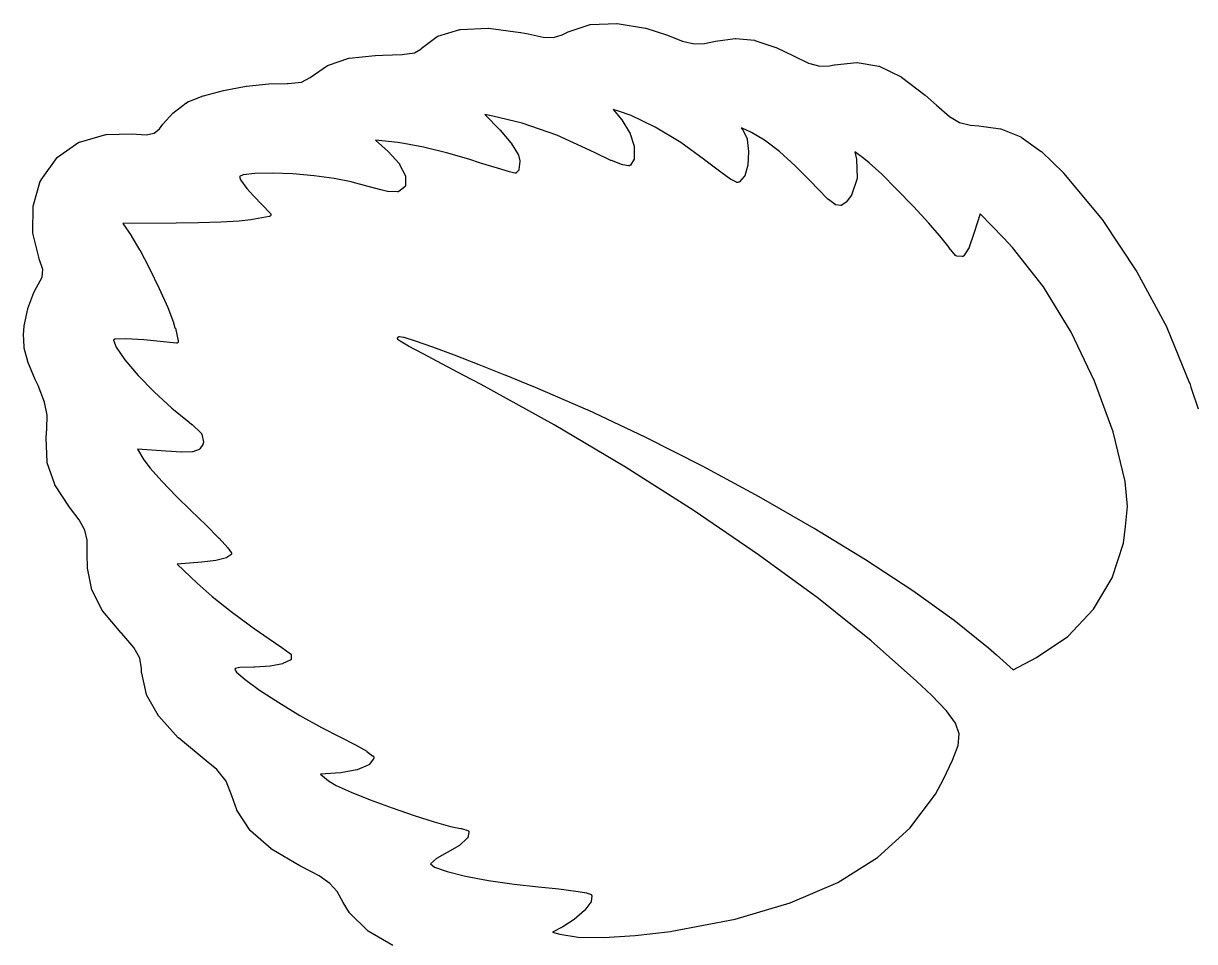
# Model space of a CAD drawing. Extents: x 125.2 to 205.2, y -134.4 to -54.5.
# Drawn here: x 164.424 to 167.677, y -72.419 to -69.871 of the extents above; entities that cross this region are included whole.
import ezdxf

# ---------------------------------------------------------------- set-up
doc = ezdxf.new("R2010")
doc.units = 0
doc.header["$MEASUREMENT"] = 0
doc.layers.add('BLACK', color=7, linetype='CONTINUOUS')

msp = doc.modelspace()

# ---------------------------------------------------------------- linework, layer by layer
at = {"layer": 'Black'}
for p, q in [((165.937, -69.8939), (165.998, -69.8744)), ((165.998, -69.8743), (165.999, -69.8742)), ((165.998, -69.8744), (165.998, -69.8743)), ((165.999, -69.8742), (166.072, -69.871)), ((166.072, -69.871), (166.072, -69.871)), ((166.072, -69.871), (166.073, -69.871)), ((166.073, -69.871), (166.152, -69.8838)), ((165.573, -69.9072), (165.574, -69.9068)), ((165.574, -69.9068), (165.575, -69.9065)), ((165.575, -69.9065), (165.636, -69.8879)), ((165.575, -69.9065), (165.575, -69.9065)), ((165.575, -69.9065), (165.575, -69.9065)), ((165.636, -69.8879), (165.637, -69.8878)), ((165.637, -69.8878), (165.638, -69.8877)), ((165.638, -69.8877), (165.715, -69.884)), ((165.715, -69.884), (165.715, -69.8841)), ((165.715, -69.8841), (165.716, -69.884)), ((165.716, -69.884), (165.805, -69.8957)), ((165.805, -69.8957), (165.805, -69.8958)), ((165.805, -69.8958), (165.806, -69.8958)), ((165.806, -69.8958), (165.826, -69.9003)), ((165.826, -69.9003), (165.868, -69.909)), ((165.896, -69.9099), (165.92, -69.9028)), ((165.92, -69.9028), (165.937, -69.8941)), ((165.937, -69.894), (165.937, -69.8939)), ((165.937, -69.8941), (165.937, -69.894)), ((166.152, -69.8838), (166.152, -69.8839)), ((166.152, -69.8839), (166.153, -69.884)), ((166.153, -69.884), (166.21, -69.9029)), ((166.21, -69.9029), (166.21, -69.9029)), ((166.21, -69.9029), (166.21, -69.9029)), ((166.21, -69.9029), (166.255, -69.9201)), ((165.529, -69.9404), (165.573, -69.9073)), ((165.573, -69.9073), (165.573, -69.9072)), ((165.573, -69.9073), (165.573, -69.9073)), ((165.868, -69.909), (165.896, -69.9099)), ((166.255, -69.9201), (166.287, -69.9275)), ((166.287, -69.9275), (166.316, -69.9268)), ((166.316, -69.9268), (166.346, -69.9206)), ((166.346, -69.9206), (166.401, -69.9126)), ((166.346, -69.9206), (166.346, -69.9206)), ((166.346, -69.9206), (166.346, -69.9206)), ((166.401, -69.9126), (166.402, -69.9126)), ((166.402, -69.9126), (166.403, -69.9126)), ((166.403, -69.9126), (166.455, -69.9176)), ((166.455, -69.9176), (166.456, -69.9178)), ((166.456, -69.9178), (166.456, -69.9179)), ((166.456, -69.9179), (166.514, -69.9374)), ((166.514, -69.9374), (166.514, -69.9376)), ((166.514, -69.9376), (166.515, -69.9377)), ((166.515, -69.9377), (166.563, -69.9608)), ((165.271, -69.9871), (165.328, -69.9674)), ((165.328, -69.9673), (165.329, -69.9672)), ((165.328, -69.9674), (165.328, -69.9673)), ((165.329, -69.9672), (165.401, -69.9596)), ((165.401, -69.9596), (165.402, -69.9596)), ((165.402, -69.9596), (165.422, -69.9593)), ((165.402, -69.9596), (165.402, -69.9596)), ((165.422, -69.9593), (165.476, -69.9576)), ((165.476, -69.9576), (165.51, -69.9522)), ((165.51, -69.9522), (165.528, -69.9425)), ((165.528, -69.9425), (165.529, -69.941)), ((165.529, -69.9408), (165.529, -69.9404)), ((165.529, -69.941), (165.529, -69.9408)), ((166.563, -69.9608), (166.563, -69.9608)), ((166.563, -69.9608), (166.605, -69.9812)), ((165.22, -70.0215), (165.269, -69.9877)), ((165.269, -69.9877), (165.27, -69.9874)), ((165.27, -69.9874), (165.271, -69.9871)), ((166.605, -69.9812), (166.636, -69.9896)), ((166.636, -69.9896), (166.663, -69.9886)), ((166.663, -69.9886), (166.676, -69.986)), ((166.676, -69.986), (166.676, -69.986)), ((166.676, -69.986), (166.677, -69.986)), ((166.677, -69.986), (166.739, -69.9791)), ((166.739, -69.9791), (166.739, -69.9791)), ((166.739, -69.9791), (166.74, -69.9791)), ((166.74, -69.9791), (166.8, -69.9895)), ((166.8, -69.9895), (166.8, -69.9898)), ((166.8, -69.9898), (166.801, -69.99)), ((166.801, -69.99), (166.862, -70.0193)), ((165.159, -70.0377), (165.196, -70.0337)), ((165.196, -70.0337), (165.22, -70.0215)), ((166.862, -70.0193), (166.862, -70.0196)), ((166.862, -70.0196), (166.863, -70.0198)), ((166.863, -70.0198), (166.929, -70.0697)), ((164.924, -70.0715), (164.98, -70.057)), ((164.98, -70.0569), (165.043, -70.0453)), ((164.98, -70.057), (164.98, -70.0569)), ((164.98, -70.057), (164.98, -70.057)), ((165.043, -70.0453), (165.044, -70.0453)), ((165.044, -70.0452), (165.106, -70.0383)), ((165.044, -70.0453), (165.044, -70.0452)), ((165.106, -70.0383), (165.157, -70.0375)), ((165.106, -70.0383), (165.106, -70.0383)), ((165.106, -70.0383), (165.106, -70.0383)), ((165.157, -70.0375), (165.157, -70.0376)), ((165.157, -70.0376), (165.157, -70.0376)), ((165.157, -70.0376), (165.159, -70.0377)), ((164.839, -70.1198), (164.875, -70.0922)), ((164.875, -70.0922), (164.876, -70.0921)), ((164.876, -70.0919), (164.882, -70.088)), ((164.876, -70.0921), (164.876, -70.0919)), ((164.882, -70.088), (164.883, -70.0879)), ((164.883, -70.0877), (164.923, -70.0717)), ((164.883, -70.0879), (164.883, -70.0877)), ((164.923, -70.0717), (164.924, -70.0715)), ((164.923, -70.0717), (164.923, -70.0717)), ((166.929, -70.0697), (166.929, -70.0699)), ((166.929, -70.0699), (166.929, -70.07)), ((166.929, -70.07), (166.96, -70.0974)), ((166.96, -70.0974), (166.996, -70.129)), ((164.812, -70.1499), (164.839, -70.1204)), ((164.839, -70.1201), (164.839, -70.1198)), ((164.839, -70.1204), (164.839, -70.1201)), ((165.728, -70.1282), (165.706, -70.1234)), ((165.706, -70.1234), (165.748, -70.1668)), ((165.809, -70.1482), (165.728, -70.1282)), ((166.077, -70.1145), (166.062, -70.1101)), ((166.062, -70.1101), (166.086, -70.1382)), ((166.112, -70.1269), (166.077, -70.1145)), ((166.179, -70.1591), (166.112, -70.1269)), ((166.996, -70.129), (167.024, -70.1459)), ((164.787, -70.1759), (164.802, -70.1637)), ((164.802, -70.1637), (164.811, -70.1504)), ((164.811, -70.1502), (164.812, -70.1499)), ((164.811, -70.1504), (164.811, -70.1502)), ((165.748, -70.1668), (165.748, -70.1669)), ((165.748, -70.1669), (165.748, -70.167)), ((165.748, -70.167), (165.778, -70.2025)), ((165.906, -70.1809), (165.809, -70.1482)), ((166.086, -70.1382), (166.086, -70.1385)), ((166.086, -70.1385), (166.086, -70.1388)), ((166.086, -70.1388), (166.107, -70.1733)), ((166.25, -70.2017), (166.179, -70.1591)), ((166.42, -70.1618), (166.418, -70.1616)), ((166.418, -70.1616), (166.419, -70.1636)), ((166.419, -70.1636), (166.422, -70.1666)), ((166.446, -70.1734), (166.42, -70.1618)), ((166.422, -70.1666), (166.422, -70.1672)), ((166.422, -70.1672), (166.423, -70.1679)), ((167.024, -70.1459), (167.055, -70.1532)), ((167.055, -70.1532), (167.078, -70.1548)), ((167.078, -70.1548), (167.078, -70.1549)), ((167.078, -70.1549), (167.078, -70.1549)), ((167.078, -70.1549), (167.138, -70.1634)), ((167.138, -70.1634), (167.139, -70.1636)), ((167.139, -70.1636), (167.139, -70.1637)), ((167.139, -70.1637), (167.194, -70.1862)), ((164.58, -70.2001), (164.653, -70.1792)), ((164.653, -70.1792), (164.654, -70.1792)), ((164.654, -70.1792), (164.655, -70.179)), ((164.655, -70.179), (164.725, -70.1778)), ((164.725, -70.1778), (164.725, -70.1778)), ((164.725, -70.1778), (164.725, -70.1778)), ((164.725, -70.1778), (164.765, -70.1799)), ((164.765, -70.1799), (164.787, -70.1759)), ((165.464, -70.2018), (165.402, -70.1953)), ((165.402, -70.1953), (165.437, -70.2265)), ((165.998, -70.2233), (165.906, -70.1809)), ((166.107, -70.1733), (166.108, -70.1739)), ((166.108, -70.1739), (166.108, -70.1744)), ((166.108, -70.1744), (166.12, -70.2116)), ((166.423, -70.1679), (166.434, -70.1911)), ((166.434, -70.1911), (166.434, -70.1919)), ((166.434, -70.1919), (166.434, -70.1927)), ((166.434, -70.1927), (166.438, -70.2265)), ((166.482, -70.195), (166.446, -70.1734)), ((166.486, -70.1975), (166.482, -70.195)), ((166.524, -70.2265), (166.486, -70.1975)), ((167.194, -70.1862), (167.195, -70.1865)), ((167.195, -70.1865), (167.195, -70.1868)), ((167.195, -70.1868), (167.251, -70.2261)), ((164.519, -70.2423), (164.578, -70.2008)), ((164.578, -70.2008), (164.579, -70.2005)), ((164.579, -70.2005), (164.58, -70.2001)), ((165.437, -70.2265), (165.437, -70.2267)), ((165.437, -70.2267), (165.437, -70.2268)), ((165.437, -70.2268), (165.469, -70.2611)), ((165.481, -70.204), (165.464, -70.2018)), ((165.535, -70.2145), (165.481, -70.204)), ((165.599, -70.2301), (165.535, -70.2145)), ((165.661, -70.2482), (165.599, -70.2301)), ((165.778, -70.2025), (165.779, -70.2029)), ((165.779, -70.2029), (165.779, -70.2032)), ((165.779, -70.2032), (165.798, -70.235)), ((166.014, -70.2313), (165.998, -70.2233)), ((166.056, -70.2511), (166.014, -70.2313)), ((166.014, -70.2313), (166.014, -70.2313)), ((166.014, -70.2313), (166.014, -70.2313)), ((166.12, -70.2116), (166.12, -70.2123)), ((166.12, -70.2123), (166.12, -70.213)), ((166.12, -70.213), (166.12, -70.2447)), ((166.316, -70.2498), (166.25, -70.2017)), ((166.438, -70.2275), (166.436, -70.2634)), ((166.438, -70.2265), (166.438, -70.227)), ((166.438, -70.227), (166.438, -70.2275)), ((166.568, -70.2661), (166.524, -70.2265)), ((166.758, -70.2455), (166.733, -70.2277)), ((166.733, -70.2277), (166.738, -70.2476)), ((167.251, -70.2261), (167.251, -70.2264)), ((167.251, -70.2264), (167.252, -70.2266)), ((167.252, -70.2266), (167.313, -70.2859)), ((164.473, -70.305), (164.518, -70.2435)), ((164.518, -70.2429), (164.519, -70.2423)), ((164.518, -70.2435), (164.518, -70.2429)), ((165.469, -70.2611), (165.469, -70.2617)), ((165.469, -70.2617), (165.469, -70.2623)), ((165.469, -70.2623), (165.485, -70.2939)), ((165.694, -70.2588), (165.661, -70.2482)), ((165.741, -70.2731), (165.694, -70.2588)), ((165.694, -70.2588), (165.694, -70.2588)), ((165.694, -70.2588), (165.694, -70.2588)), ((165.798, -70.235), (165.799, -70.2356)), ((165.799, -70.2356), (165.799, -70.2362)), ((165.799, -70.2362), (165.803, -70.2524)), ((165.803, -70.2544), (165.8, -70.2765)), ((165.803, -70.2524), (165.803, -70.2525)), ((165.803, -70.2525), (165.803, -70.2527)), ((165.803, -70.2527), (165.803, -70.2534)), ((165.803, -70.2534), (165.803, -70.2541)), ((165.803, -70.2541), (165.803, -70.2542)), ((165.803, -70.2542), (165.803, -70.2544)), ((166.056, -70.2512), (166.056, -70.2511)), ((166.057, -70.2513), (166.056, -70.2512)), ((166.088, -70.2636), (166.057, -70.2513)), ((166.089, -70.2637), (166.088, -70.2636)), ((166.089, -70.2639), (166.089, -70.2637)), ((166.105, -70.2664), (166.089, -70.2639)), ((166.11, -70.264), (166.109, -70.2643)), ((166.109, -70.2643), (166.109, -70.2646)), ((166.109, -70.2646), (166.109, -70.265)), ((166.12, -70.2473), (166.11, -70.264)), ((166.12, -70.2447), (166.12, -70.2452)), ((166.12, -70.2452), (166.12, -70.2457)), ((166.12, -70.2457), (166.12, -70.246)), ((166.12, -70.246), (166.12, -70.2464)), ((166.12, -70.2464), (166.12, -70.2468)), ((166.12, -70.2468), (166.12, -70.2473)), ((166.324, -70.2558), (166.316, -70.2498)), ((166.361, -70.2839), (166.324, -70.2558)), ((166.324, -70.2558), (166.324, -70.2558)), ((166.324, -70.2558), (166.324, -70.2558)), ((166.436, -70.2644), (166.428, -70.2939)), ((166.436, -70.2634), (166.436, -70.2639)), ((166.436, -70.2639), (166.436, -70.2644)), ((166.738, -70.2476), (166.738, -70.2481)), ((166.738, -70.2481), (166.738, -70.2486)), ((166.738, -70.2486), (166.74, -70.2994)), ((166.773, -70.2578), (166.758, -70.2455)), ((166.808, -70.2898), (166.773, -70.2578)), ((165.034, -70.2913), (165.024, -70.2956)), ((165.024, -70.2956), (165.027, -70.3051)), ((165.067, -70.2874), (165.034, -70.2913)), ((165.116, -70.2867), (165.067, -70.2874)), ((165.172, -70.2889), (165.116, -70.2867)), ((165.232, -70.2938), (165.172, -70.2889)), ((165.287, -70.3011), (165.232, -70.2938)), ((165.485, -70.2939), (165.485, -70.2942)), ((165.485, -70.2942), (165.485, -70.2945)), ((165.485, -70.2945), (165.485, -70.295)), ((165.485, -70.295), (165.485, -70.2956)), ((165.485, -70.2956), (165.485, -70.2959)), ((165.485, -70.2959), (165.485, -70.2962)), ((165.485, -70.2962), (165.485, -70.3207)), ((165.774, -70.2829), (165.741, -70.2731)), ((165.741, -70.2731), (165.741, -70.2731)), ((165.741, -70.2731), (165.741, -70.2731)), ((165.774, -70.283), (165.774, -70.2829)), ((165.789, -70.2867), (165.774, -70.283)), ((165.774, -70.283), (165.774, -70.283)), ((165.79, -70.2867), (165.789, -70.2867)), ((165.789, -70.2867), (165.789, -70.2867)), ((165.789, -70.2867), (165.789, -70.2867)), ((165.791, -70.2868), (165.79, -70.2867)), ((165.792, -70.2865), (165.791, -70.2867)), ((165.791, -70.2867), (165.791, -70.2867)), ((165.791, -70.2867), (165.791, -70.2868)), ((165.793, -70.2862), (165.792, -70.2863)), ((165.792, -70.2863), (165.792, -70.2865)), ((165.794, -70.2853), (165.793, -70.2857)), ((165.793, -70.2857), (165.793, -70.2861)), ((165.793, -70.2861), (165.793, -70.2862)), ((165.799, -70.279), (165.794, -70.285)), ((165.794, -70.285), (165.794, -70.2851)), ((165.794, -70.2851), (165.794, -70.2853)), ((165.8, -70.2781), (165.799, -70.2785)), ((165.799, -70.2785), (165.799, -70.279)), ((165.8, -70.2765), (165.8, -70.277)), ((165.8, -70.277), (165.8, -70.2775)), ((165.8, -70.2775), (165.8, -70.2778)), ((165.8, -70.2778), (165.8, -70.2781)), ((166.106, -70.2664), (166.105, -70.2664)), ((166.105, -70.2664), (166.105, -70.2664)), ((166.105, -70.2664), (166.105, -70.2664)), ((166.107, -70.2662), (166.106, -70.2664)), ((166.106, -70.2664), (166.106, -70.2664)), ((166.108, -70.2657), (166.107, -70.2659)), ((166.107, -70.2659), (166.107, -70.2662)), ((166.107, -70.2662), (166.107, -70.2662)), ((166.109, -70.2653), (166.108, -70.2655)), ((166.108, -70.2655), (166.108, -70.2657)), ((166.109, -70.265), (166.109, -70.2653)), ((166.361, -70.284), (166.361, -70.2839)), ((166.361, -70.2841), (166.361, -70.284)), ((166.389, -70.3038), (166.361, -70.2841)), ((166.426, -70.2959), (166.413, -70.3103)), ((166.427, -70.2956), (166.426, -70.2959)), ((166.428, -70.2939), (166.427, -70.2941)), ((166.427, -70.2941), (166.427, -70.2944)), ((166.427, -70.2944), (166.427, -70.2949)), ((166.427, -70.2949), (166.427, -70.2954)), ((166.427, -70.2954), (166.427, -70.2956)), ((166.61, -70.3084), (166.568, -70.2661)), ((166.85, -70.332), (166.808, -70.2898)), ((167.313, -70.2859), (167.313, -70.286)), ((167.313, -70.286), (167.313, -70.2861)), ((167.313, -70.2861), (167.313, -70.2865)), ((167.313, -70.2865), (167.313, -70.2867)), ((167.313, -70.2867), (167.313, -70.2868)), ((167.313, -70.2868), (167.42, -70.415)), ((164.451, -70.3781), (164.47, -70.3125)), ((164.47, -70.3117), (164.473, -70.3057)), ((164.47, -70.3122), (164.47, -70.3117)), ((164.47, -70.3125), (164.47, -70.3122)), ((164.473, -70.3054), (164.473, -70.305)), ((164.473, -70.3057), (164.473, -70.3054)), ((165.027, -70.3051), (165.045, -70.3296)), ((165.045, -70.3296), (165.063, -70.3494)), ((165.334, -70.3107), (165.287, -70.3011)), ((165.337, -70.3116), (165.334, -70.3107)), ((165.382, -70.3235), (165.337, -70.3116)), ((165.337, -70.3116), (165.337, -70.3116)), ((165.337, -70.3116), (165.337, -70.3116)), ((165.417, -70.3328), (165.382, -70.3235)), ((165.382, -70.3235), (165.382, -70.3235)), ((165.382, -70.3235), (165.382, -70.3235)), ((165.483, -70.3245), (165.467, -70.3376)), ((165.484, -70.3239), (165.483, -70.3242)), ((165.483, -70.3242), (165.483, -70.3245)), ((165.485, -70.322), (165.484, -70.3224)), ((165.484, -70.3224), (165.484, -70.3228)), ((165.484, -70.3228), (165.484, -70.3232)), ((165.484, -70.3232), (165.484, -70.3236)), ((165.484, -70.3236), (165.484, -70.3239)), ((165.485, -70.3207), (165.485, -70.3212)), ((165.485, -70.3212), (165.485, -70.3216)), ((165.485, -70.3216), (165.485, -70.322)), ((166.39, -70.304), (166.389, -70.3038)), ((166.39, -70.3042), (166.39, -70.304)), ((166.405, -70.3117), (166.39, -70.3042)), ((166.405, -70.3118), (166.405, -70.3117)), ((166.406, -70.3121), (166.405, -70.3118)), ((166.407, -70.3121), (166.406, -70.3122)), ((166.406, -70.3122), (166.406, -70.3121)), ((166.406, -70.3121), (166.406, -70.3121)), ((166.41, -70.3118), (166.407, -70.3122)), ((166.407, -70.3122), (166.407, -70.3121)), ((166.412, -70.3113), (166.41, -70.3118)), ((166.413, -70.3103), (166.412, -70.3113)), ((166.631, -70.3304), (166.61, -70.3084)), ((166.74, -70.3013), (166.724, -70.3475)), ((166.74, -70.2994), (166.74, -70.2995)), ((166.74, -70.2995), (166.74, -70.2996)), ((166.74, -70.2996), (166.74, -70.3004)), ((166.74, -70.3004), (166.74, -70.3011)), ((166.74, -70.3011), (166.74, -70.3012)), ((166.74, -70.3012), (166.74, -70.3013)), ((165.063, -70.3494), (165.11, -70.3983)), ((165.435, -70.3374), (165.417, -70.3328)), ((165.417, -70.3328), (165.417, -70.3328)), ((165.417, -70.3328), (165.417, -70.3328)), ((165.436, -70.3374), (165.435, -70.3374)), ((165.436, -70.3375), (165.436, -70.3374)), ((165.463, -70.3387), (165.436, -70.3375)), ((165.464, -70.3386), (165.463, -70.3387)), ((165.463, -70.3387), (165.463, -70.3387)), ((165.463, -70.3387), (165.463, -70.3387)), ((165.465, -70.3385), (165.464, -70.3386)), ((165.466, -70.3381), (165.465, -70.3385)), ((165.465, -70.3385), (165.465, -70.3385)), ((165.465, -70.3385), (165.465, -70.3385)), ((165.467, -70.3376), (165.466, -70.3377)), ((165.466, -70.3377), (165.466, -70.3377)), ((165.466, -70.3377), (165.466, -70.3381)), ((166.631, -70.3305), (166.631, -70.3304)), ((166.631, -70.3304), (166.631, -70.3304)), ((166.659, -70.3594), (166.631, -70.3305)), ((166.66, -70.3596), (166.659, -70.3594)), ((166.66, -70.3599), (166.66, -70.3596)), ((166.679, -70.3738), (166.66, -70.3599)), ((166.723, -70.349), (166.71, -70.3664)), ((166.724, -70.3483), (166.723, -70.349)), ((166.724, -70.3475), (166.724, -70.3483)), ((166.896, -70.379), (166.85, -70.332)), ((164.45, -70.4514), (164.451, -70.3794)), ((164.451, -70.3787), (164.451, -70.3781)), ((164.451, -70.3794), (164.451, -70.3787)), ((166.679, -70.374), (166.679, -70.3738)), ((166.679, -70.3742), (166.679, -70.374)), ((166.68, -70.3744), (166.679, -70.3742)), ((166.68, -70.3746), (166.68, -70.3744)), ((166.681, -70.3746), (166.68, -70.3746)), ((166.681, -70.3747), (166.681, -70.3746)), ((166.694, -70.3763), (166.681, -70.3747)), ((166.695, -70.3763), (166.694, -70.3763)), ((166.694, -70.3763), (166.694, -70.3763)), ((166.694, -70.3763), (166.694, -70.3763)), ((166.696, -70.3762), (166.695, -70.3763)), ((166.697, -70.3758), (166.696, -70.3762)), ((166.696, -70.3762), (166.696, -70.3762)), ((166.696, -70.3762), (166.696, -70.3762)), ((166.709, -70.3674), (166.697, -70.3754)), ((166.697, -70.3754), (166.697, -70.3755)), ((166.697, -70.3755), (166.697, -70.3755)), ((166.697, -70.3755), (166.697, -70.3758)), ((166.71, -70.3664), (166.709, -70.3669)), ((166.709, -70.3669), (166.709, -70.3674)), ((166.939, -70.4253), (166.896, -70.379)), ((164.848, -70.4258), (164.7, -70.4265)), ((164.7, -70.4265), (164.723, -70.46)), ((164.91, -70.4248), (164.848, -70.4258)), ((164.848, -70.4258), (164.848, -70.4258)), ((164.848, -70.4258), (164.848, -70.4258)), ((164.972, -70.4227), (164.91, -70.4248)), ((164.91, -70.4248), (164.91, -70.4248)), ((164.91, -70.4248), (164.91, -70.4248)), ((165.023, -70.4196), (164.972, -70.4227)), ((164.972, -70.4227), (164.972, -70.4226)), ((164.972, -70.4226), (164.972, -70.4227)), ((165.056, -70.4159), (165.023, -70.4195)), ((165.023, -70.4195), (165.023, -70.4195)), ((165.023, -70.4195), (165.023, -70.4196)), ((165.107, -70.4067), (165.056, -70.4158)), ((165.056, -70.4158), (165.056, -70.4158)), ((165.056, -70.4158), (165.056, -70.4159)), ((165.108, -70.4067), (165.107, -70.4067)), ((165.107, -70.4067), (165.107, -70.4067)), ((165.109, -70.4061), (165.108, -70.4064)), ((165.108, -70.4064), (165.108, -70.4067)), ((165.11, -70.4055), (165.109, -70.4059)), ((165.109, -70.4059), (165.109, -70.406)), ((165.109, -70.406), (165.109, -70.4061)), ((165.11, -70.3983), (165.11, -70.3985)), ((165.11, -70.3985), (165.11, -70.3986)), ((165.11, -70.3986), (165.111, -70.3992)), ((165.111, -70.4041), (165.11, -70.4047)), ((165.11, -70.4047), (165.11, -70.4049)), ((165.11, -70.4049), (165.11, -70.405)), ((165.11, -70.405), (165.11, -70.4055)), ((165.111, -70.3992), (165.111, -70.3998)), ((165.111, -70.3998), (165.111, -70.3999)), ((165.111, -70.3999), (165.111, -70.4001)), ((165.111, -70.4001), (165.111, -70.4008)), ((165.111, -70.4008), (165.111, -70.4015)), ((165.111, -70.4015), (165.111, -70.4016)), ((165.111, -70.4016), (165.111, -70.4018)), ((165.111, -70.4018), (165.111, -70.4025)), ((165.111, -70.4025), (165.111, -70.4032)), ((165.111, -70.4032), (165.111, -70.4033)), ((165.111, -70.4033), (165.111, -70.4035)), ((165.111, -70.4035), (165.111, -70.4041)), ((166.973, -70.4652), (166.939, -70.4253)), ((167.081, -70.3993), (167.065, -70.4509)), ((167.146, -70.4662), (167.081, -70.3993)), ((167.42, -70.415), (167.42, -70.4153)), ((167.42, -70.4153), (167.42, -70.4154)), ((167.42, -70.4154), (167.517, -70.5603)), ((164.45, -70.452), (164.45, -70.4514)), ((164.45, -70.4527), (164.45, -70.452)), ((164.467, -70.52), (164.45, -70.4527)), ((167.065, -70.4511), (167.05, -70.4948)), ((167.065, -70.4509), (167.065, -70.451)), ((167.065, -70.451), (167.065, -70.4511)), ((164.723, -70.46), (164.723, -70.4601)), ((164.723, -70.4601), (164.723, -70.4602)), ((164.723, -70.4602), (164.746, -70.4994)), ((166.995, -70.4934), (166.973, -70.4652)), ((167.171, -70.4929), (167.146, -70.4662)), ((164.467, -70.5203), (164.467, -70.52)), ((164.467, -70.5207), (164.467, -70.5203)), ((164.468, -70.5245), (164.467, -70.5207)), ((164.478, -70.5539), (164.468, -70.5245)), ((164.746, -70.4994), (164.746, -70.4995)), ((164.746, -70.4995), (164.747, -70.4996)), ((164.747, -70.4996), (164.774, -70.5508)), ((166.995, -70.4935), (166.995, -70.4934)), ((166.995, -70.4936), (166.995, -70.4935)), ((167.013, -70.5148), (166.995, -70.4936)), ((167.013, -70.5149), (167.013, -70.5148)), ((167.013, -70.5151), (167.013, -70.5149)), ((167.014, -70.5155), (167.013, -70.5151)), ((167.014, -70.5159), (167.014, -70.5155)), ((167.014, -70.516), (167.014, -70.5159)), ((167.015, -70.5161), (167.014, -70.516)), ((167.015, -70.5163), (167.015, -70.5161)), ((167.016, -70.5165), (167.015, -70.5163)), ((167.016, -70.5166), (167.016, -70.5165)), ((167.016, -70.5165), (167.016, -70.5165)), ((167.031, -70.5183), (167.016, -70.5166)), ((167.032, -70.5183), (167.031, -70.5183)), ((167.031, -70.5183), (167.031, -70.5183)), ((167.031, -70.5183), (167.031, -70.5183)), ((167.033, -70.5182), (167.032, -70.5183)), ((167.034, -70.5178), (167.033, -70.5182)), ((167.033, -70.5182), (167.033, -70.5182)), ((167.033, -70.5182), (167.033, -70.5182)), ((167.035, -70.5169), (167.034, -70.5174)), ((167.034, -70.5174), (167.034, -70.5175)), ((167.034, -70.5175), (167.034, -70.5175)), ((167.034, -70.5175), (167.034, -70.5178)), ((167.036, -70.5163), (167.035, -70.5169)), ((167.049, -70.496), (167.036, -70.5162)), ((167.036, -70.5162), (167.036, -70.5162)), ((167.036, -70.5162), (167.036, -70.5163)), ((167.05, -70.4954), (167.049, -70.496)), ((167.05, -70.4948), (167.05, -70.4954)), ((167.257, -70.6018), (167.171, -70.4929)), ((164.476, -70.5751), (164.478, -70.5539)), ((164.774, -70.5508), (164.774, -70.5509)), ((164.774, -70.5509), (164.774, -70.551)), ((164.774, -70.551), (164.801, -70.6067)), ((164.46, -70.604), (164.476, -70.5751)), ((167.517, -70.5603), (167.517, -70.5605)), ((167.517, -70.5605), (167.517, -70.5607)), ((167.517, -70.5607), (167.6, -70.7143)), ((164.436, -70.6625), (164.453, -70.618)), ((164.453, -70.6174), (164.46, -70.604)), ((164.453, -70.6177), (164.453, -70.6174)), ((164.453, -70.618), (164.453, -70.6177)), ((164.46, -70.604), (164.46, -70.604)), ((164.46, -70.604), (164.46, -70.604)), ((164.801, -70.6067), (164.801, -70.6068)), ((164.801, -70.6068), (164.801, -70.6068)), ((164.801, -70.6068), (164.825, -70.6594)), ((167.334, -70.7276), (167.257, -70.6018)), ((164.426, -70.7107), (164.436, -70.6632)), ((164.436, -70.6629), (164.436, -70.6625)), ((164.436, -70.6632), (164.436, -70.6629)), ((164.825, -70.6594), (164.825, -70.6595)), ((164.825, -70.6595), (164.825, -70.6596)), ((164.825, -70.6596), (164.841, -70.7015)), ((164.424, -70.735), (164.426, -70.7113)), ((164.426, -70.711), (164.426, -70.7107)), ((164.426, -70.7113), (164.426, -70.711)), ((164.841, -70.7015), (164.841, -70.7017)), ((164.841, -70.7017), (164.841, -70.7019)), ((164.841, -70.7019), (164.845, -70.7163)), ((164.845, -70.7163), (164.845, -70.7164)), ((164.845, -70.7164), (164.846, -70.7165)), ((164.846, -70.7165), (164.854, -70.7524)), ((167.6, -70.7143), (167.6, -70.7145)), ((167.6, -70.7145), (167.6, -70.7148)), ((167.6, -70.7148), (167.663, -70.8691)), ((164.424, -70.7353), (164.424, -70.735)), ((164.424, -70.7356), (164.424, -70.7353)), ((164.425, -70.7484), (164.424, -70.7356)), ((164.426, -70.7713), (164.425, -70.7484)), ((164.425, -70.7484), (164.425, -70.7484)), ((164.678, -70.7478), (164.674, -70.7503)), ((164.674, -70.7503), (164.682, -70.77)), ((164.708, -70.7463), (164.678, -70.7478)), ((164.758, -70.7496), (164.708, -70.7463)), ((164.849, -70.7585), (164.758, -70.7496)), ((164.854, -70.7524), (164.854, -70.7528)), ((165.463, -70.7441), (165.464, -70.7436)), ((165.463, -70.7446), (165.463, -70.7441)), ((165.463, -70.745), (165.463, -70.7446)), ((165.463, -70.7453), (165.463, -70.745)), ((165.463, -70.7458), (165.463, -70.7453)), ((165.463, -70.7464), (165.463, -70.7458)), ((165.464, -70.7467), (165.463, -70.7464)), ((165.464, -70.742), (165.465, -70.7418)), ((165.464, -70.7425), (165.464, -70.742)), ((165.464, -70.743), (165.464, -70.7425)), ((165.464, -70.7433), (165.464, -70.743)), ((165.464, -70.7436), (165.464, -70.7433)), ((165.464, -70.747), (165.464, -70.7467)), ((165.464, -70.7475), (165.464, -70.747)), ((165.464, -70.7479), (165.464, -70.7475)), ((165.464, -70.7482), (165.464, -70.7479)), ((165.465, -70.7485), (165.464, -70.7482)), ((165.465, -70.7413), (165.466, -70.7409)), ((165.465, -70.7416), (165.465, -70.7413)), ((165.465, -70.7418), (165.465, -70.7416)), ((165.465, -70.7488), (165.465, -70.7485)), ((165.465, -70.7492), (165.465, -70.7488)), ((165.47, -70.7526), (165.465, -70.7492)), ((165.466, -70.7406), (165.467, -70.7405)), ((165.466, -70.7408), (165.466, -70.7406)), ((165.466, -70.7409), (165.466, -70.7408)), ((165.467, -70.7405), (165.467, -70.7403)), ((165.467, -70.7403), (165.468, -70.7403)), ((165.468, -70.7403), (165.468, -70.7402)), ((165.468, -70.7402), (165.469, -70.7402)), ((165.469, -70.7402), (165.469, -70.7402)), ((165.469, -70.7402), (165.48, -70.7419)), ((165.47, -70.7527), (165.47, -70.7526)), ((165.47, -70.7529), (165.47, -70.7527)), ((165.48, -70.7419), (165.481, -70.742)), ((165.481, -70.742), (165.481, -70.7421)), ((165.481, -70.7421), (165.512, -70.752)), ((165.512, -70.752), (165.512, -70.752)), ((165.512, -70.752), (165.512, -70.7521)), ((165.512, -70.7521), (165.56, -70.7689)), ((167.399, -70.864), (167.334, -70.7276)), ((164.426, -70.7719), (164.426, -70.7713)), ((164.426, -70.7724), (164.426, -70.7719)), ((164.436, -70.8096), (164.426, -70.7724)), ((164.682, -70.77), (164.706, -70.8051)), ((164.85, -70.7585), (164.849, -70.7585)), ((164.849, -70.7585), (164.849, -70.7585)), ((164.851, -70.7582), (164.85, -70.7584)), ((164.85, -70.7584), (164.85, -70.7584)), ((164.85, -70.7584), (164.85, -70.7585)), ((164.852, -70.7579), (164.851, -70.7581)), ((164.851, -70.7581), (164.851, -70.7582)), ((164.853, -70.7572), (164.852, -70.7574)), ((164.852, -70.7574), (164.852, -70.7577)), ((164.852, -70.7577), (164.852, -70.7579)), ((164.854, -70.7558), (164.853, -70.7561)), ((164.853, -70.7561), (164.853, -70.7565)), ((164.853, -70.7565), (164.853, -70.7568)), ((164.853, -70.7568), (164.853, -70.7572)), ((164.854, -70.7528), (164.854, -70.7532)), ((164.854, -70.7532), (164.854, -70.7536)), ((164.854, -70.7536), (164.854, -70.7541)), ((164.854, -70.7541), (164.854, -70.7545)), ((164.854, -70.7545), (164.854, -70.7549)), ((164.854, -70.7549), (164.854, -70.7553)), ((164.854, -70.7553), (164.854, -70.7558)), ((165.494, -70.7664), (165.47, -70.7529)), ((165.494, -70.7665), (165.494, -70.7664)), ((165.494, -70.7664), (165.494, -70.7664)), ((165.534, -70.7882), (165.494, -70.7665)), ((165.56, -70.7689), (165.56, -70.7689)), ((165.56, -70.7689), (165.56, -70.7689)), ((165.56, -70.7689), (165.62, -70.7912)), ((164.436, -70.8099), (164.436, -70.8096)), ((164.436, -70.8102), (164.436, -70.8099)), ((164.457, -70.8591), (164.436, -70.8102)), ((164.706, -70.8051), (164.743, -70.848)), ((165.534, -70.7883), (165.534, -70.7882)), ((165.534, -70.7882), (165.534, -70.7882)), ((165.586, -70.8162), (165.534, -70.7883)), ((165.647, -70.8483), (165.586, -70.8162)), ((165.586, -70.8162), (165.586, -70.8162)), ((165.586, -70.8162), (165.586, -70.8162)), ((165.62, -70.7912), (165.62, -70.7913)), ((165.62, -70.7913), (165.62, -70.7913)), ((165.62, -70.7913), (165.689, -70.8178)), ((165.689, -70.8178), (165.689, -70.8178)), ((165.689, -70.8178), (165.689, -70.8178)), ((165.689, -70.8178), (165.763, -70.8473)), ((164.743, -70.848), (164.787, -70.894)), ((165.695, -70.8736), (165.647, -70.8483)), ((165.763, -70.8473), (165.763, -70.8473)), ((165.763, -70.8473), (165.764, -70.8473)), ((165.764, -70.8473), (165.838, -70.8776)), ((164.457, -70.8592), (164.457, -70.8591)), ((164.465, -70.8762), (164.457, -70.8592)), ((164.457, -70.8592), (164.457, -70.8592)), ((164.483, -70.9221), (164.465, -70.8762)), ((165.898, -70.9855), (165.695, -70.8736)), ((165.838, -70.8776), (165.839, -70.8776)), ((165.839, -70.8776), (165.839, -70.8777)), ((165.839, -70.8777), (165.991, -70.9437)), ((167.451, -71.0045), (167.399, -70.864)), ((167.663, -70.8691), (167.663, -70.8692)), ((167.663, -70.8692), (167.664, -70.8693)), ((167.664, -70.8693), (167.667, -70.8807)), ((167.667, -70.8807), (167.667, -70.8808)), ((167.667, -70.8808), (167.667, -70.8808)), ((167.667, -70.8808), (167.687, -70.9404)), ((164.787, -70.894), (164.836, -70.9388)), ((164.49, -70.9588), (164.483, -70.9221)), ((164.836, -70.9388), (164.884, -70.978)), ((165.991, -70.9437), (165.991, -70.9437)), ((165.991, -70.9437), (165.992, -70.9437)), ((165.992, -70.9437), (166.15, -71.0181)), ((164.489, -70.9967), (164.49, -70.9588)), ((164.884, -70.978), (164.892, -70.9841)), ((164.487, -71.0206), (164.489, -70.9967)), ((164.892, -70.9841), (164.893, -70.9843)), ((164.893, -70.9843), (164.893, -70.9845)), ((164.893, -70.9845), (164.918, -71.0087)), ((164.918, -71.0087), (164.919, -71.0093)), ((164.919, -71.0093), (164.919, -71.0099)), ((164.919, -71.0099), (164.919, -71.01)), ((164.919, -71.01), (164.919, -71.0101)), ((164.919, -71.0101), (164.92, -71.0108)), ((164.92, -71.0108), (164.92, -71.0115)), ((164.92, -71.0115), (164.924, -71.0335)), ((166.096, -71.1031), (165.898, -70.9855)), ((167.484, -71.1429), (167.451, -71.0045)), ((164.487, -71.021), (164.487, -71.0206)), ((164.487, -71.0213), (164.487, -71.021)), ((164.49, -71.0891), (164.487, -71.0213)), ((164.922, -71.0401), (164.914, -71.0519)), ((164.923, -71.0359), (164.922, -71.0389)), ((164.922, -71.0389), (164.922, -71.0395)), ((164.922, -71.0395), (164.922, -71.0401)), ((164.924, -71.0352), (164.923, -71.0356)), ((164.923, -71.0356), (164.923, -71.0359)), ((164.924, -71.0335), (164.924, -71.0339)), ((164.924, -71.0339), (164.924, -71.0342)), ((164.924, -71.0342), (164.924, -71.0347)), ((164.924, -71.0347), (164.924, -71.0352)), ((166.15, -71.0181), (166.15, -71.0182)), ((166.15, -71.0182), (166.15, -71.0182)), ((166.15, -71.0182), (166.309, -71.099)), ((164.82, -71.0585), (164.741, -71.0529)), ((164.741, -71.0529), (164.758, -71.0823)), ((164.863, -71.061), (164.82, -71.0585)), ((164.82, -71.0585), (164.82, -71.0585)), ((164.82, -71.0585), (164.82, -71.0585)), ((164.864, -71.0609), (164.863, -71.061)), ((164.894, -71.06), (164.864, -71.061)), ((164.864, -71.061), (164.864, -71.0609)), ((164.895, -71.0598), (164.894, -71.06)), ((164.912, -71.0538), (164.895, -71.0597)), ((164.895, -71.0597), (164.895, -71.0598)), ((164.913, -71.0531), (164.912, -71.0534)), ((164.912, -71.0534), (164.912, -71.0538)), ((164.914, -71.0519), (164.913, -71.0524)), ((164.913, -71.0524), (164.913, -71.0529)), ((164.913, -71.0529), (164.913, -71.053)), ((164.913, -71.053), (164.913, -71.0531)), ((164.49, -71.0897), (164.49, -71.0891)), ((164.49, -71.0904), (164.49, -71.0897)), ((164.511, -71.1505), (164.49, -71.0904)), ((164.758, -71.0823), (164.776, -71.1057)), ((164.776, -71.1057), (164.808, -71.1412)), ((166.287, -71.2239), (166.096, -71.1031)), ((166.309, -71.099), (166.309, -71.099)), ((166.309, -71.099), (166.309, -71.099)), ((166.309, -71.099), (166.467, -71.1842)), ((164.808, -71.1412), (164.849, -71.1838)), ((167.491, -71.212), (167.484, -71.1429)), ((164.511, -71.1511), (164.511, -71.1505)), ((164.511, -71.1517), (164.511, -71.1511)), ((164.552, -71.2134), (164.511, -71.1517)), ((164.849, -71.1838), (164.889, -71.2226)), ((166.467, -71.1842), (166.467, -71.1842)), ((166.467, -71.1842), (166.467, -71.1842)), ((166.467, -71.1842), (166.619, -71.2716)), ((164.552, -71.2135), (164.552, -71.2134)), ((164.552, -71.2136), (164.552, -71.2135)), ((164.579, -71.2493), (164.552, -71.2136)), ((164.889, -71.2226), (164.889, -71.2226)), ((164.889, -71.2226), (164.932, -71.264)), ((166.466, -71.346), (166.287, -71.2239)), ((167.485, -71.2672), (167.491, -71.212)), ((164.595, -71.2777), (164.579, -71.2493)), ((164.932, -71.264), (164.932, -71.2641)), ((164.932, -71.2641), (164.932, -71.2641)), ((164.932, -71.2641), (164.967, -71.2999)), ((166.619, -71.2716), (166.619, -71.2717)), ((166.619, -71.2717), (166.62, -71.2717)), ((166.62, -71.2717), (166.763, -71.3593)), ((167.48, -71.3134), (167.485, -71.2672)), ((164.601, -71.3056), (164.595, -71.2777)), ((164.601, -71.3435), (164.601, -71.3056)), ((164.967, -71.2999), (164.967, -71.3)), ((164.967, -71.3), (164.968, -71.3)), ((164.968, -71.3), (164.992, -71.3262)), ((164.992, -71.3262), (164.992, -71.3265)), ((164.992, -71.3265), (164.992, -71.3267)), ((164.992, -71.3267), (165.001, -71.3393)), ((167.448, -71.4098), (167.48, -71.3134)), ((164.602, -71.3824), (164.601, -71.3435)), ((164.601, -71.3435), (164.601, -71.3435)), ((164.601, -71.3435), (164.601, -71.3435)), ((164.92, -71.3663), (164.851, -71.3718)), ((164.958, -71.3617), (164.92, -71.3663)), ((164.92, -71.3663), (164.92, -71.3663)), ((164.92, -71.3663), (164.92, -71.3663)), ((164.988, -71.3546), (164.958, -71.3616)), ((164.958, -71.3616), (164.958, -71.3616)), ((164.958, -71.3616), (164.958, -71.3617)), ((164.989, -71.3539), (164.988, -71.3542)), ((164.988, -71.3542), (164.988, -71.3545)), ((164.988, -71.3545), (164.988, -71.3546)), ((164.988, -71.3546), (164.988, -71.3546)), ((165, -71.3463), (164.989, -71.3538)), ((164.989, -71.3538), (164.989, -71.3538)), ((164.989, -71.3538), (164.989, -71.3539)), ((165.001, -71.3454), (165, -71.3458)), ((165, -71.3458), (165, -71.346)), ((165, -71.346), (165, -71.3463)), ((165.001, -71.3393), (165.001, -71.3397)), ((165.001, -71.3397), (165.001, -71.3401)), ((165.001, -71.3401), (165.002, -71.3405)), ((165.002, -71.3439), (165.001, -71.3443)), ((165.001, -71.3443), (165.001, -71.3447)), ((165.001, -71.3447), (165.001, -71.3451)), ((165.001, -71.3451), (165.001, -71.3454)), ((165.002, -71.3405), (165.002, -71.3409)), ((165.002, -71.3409), (165.002, -71.3413)), ((165.002, -71.3413), (165.002, -71.3418)), ((165.002, -71.3418), (165.002, -71.3422)), ((165.002, -71.3422), (165.002, -71.3426)), ((165.002, -71.3426), (165.002, -71.3431)), ((165.002, -71.3431), (165.002, -71.3435)), ((165.002, -71.3435), (165.002, -71.3439)), ((166.632, -71.467), (166.466, -71.346)), ((166.763, -71.3593), (166.763, -71.3594)), ((166.763, -71.3594), (166.763, -71.3594)), ((166.763, -71.3594), (166.894, -71.4453)), ((164.602, -71.3828), (164.602, -71.3824)), ((164.602, -71.3833), (164.602, -71.3828)), ((164.614, -71.4436), (164.602, -71.3833)), ((164.851, -71.3718), (164.907, -71.4248)), ((164.907, -71.4248), (164.948, -71.4614)), ((167.396, -71.4973), (167.448, -71.4098)), ((164.614, -71.4442), (164.614, -71.4436)), ((164.615, -71.4449), (164.614, -71.4442)), ((164.644, -71.5014), (164.615, -71.4449)), ((164.948, -71.4614), (165.001, -71.5037)), ((166.779, -71.5847), (166.632, -71.467)), ((166.894, -71.4453), (166.894, -71.4454)), ((166.894, -71.4454), (166.894, -71.4454)), ((166.894, -71.4454), (167.009, -71.5275)), ((167.325, -71.5724), (167.396, -71.4973)), ((164.645, -71.5018), (164.644, -71.5014)), ((164.645, -71.5023), (164.645, -71.5018)), ((164.695, -71.562), (164.645, -71.5023)), ((165.001, -71.5037), (165.055, -71.5434)), ((167.009, -71.5275), (167.009, -71.5276)), ((167.009, -71.5276), (167.009, -71.5277)), ((167.009, -71.5277), (167.105, -71.6039)), ((164.695, -71.5621), (164.695, -71.562)), ((164.695, -71.5623), (164.695, -71.5621)), ((164.697, -71.5644), (164.695, -71.5623)), ((164.731, -71.6032), (164.697, -71.5644)), ((165.055, -71.5434), (165.065, -71.5503)), ((165.065, -71.5503), (165.065, -71.5503)), ((165.065, -71.5503), (165.107, -71.5796)), ((165.107, -71.5796), (165.107, -71.5796)), ((165.107, -71.5796), (165.107, -71.5796)), ((165.107, -71.5796), (165.142, -71.6032)), ((166.905, -71.6969), (166.779, -71.5847)), ((167.238, -71.6314), (167.325, -71.5724)), ((164.747, -71.6331), (164.731, -71.6032)), ((165.142, -71.6032), (165.142, -71.6032)), ((165.142, -71.6032), (165.142, -71.6032)), ((165.142, -71.6032), (165.162, -71.6177)), ((165.162, -71.6177), (165.162, -71.6178)), ((165.162, -71.6178), (165.162, -71.6178)), ((165.162, -71.6178), (165.166, -71.6205)), ((165.166, -71.6205), (165.167, -71.6209)), ((165.167, -71.6209), (165.167, -71.6213)), ((165.167, -71.6213), (165.167, -71.6215)), ((165.167, -71.6215), (165.167, -71.6217)), ((165.167, -71.6217), (165.168, -71.6223)), ((165.168, -71.6223), (165.168, -71.6228)), ((165.168, -71.6228), (165.168, -71.6231)), ((165.168, -71.6231), (165.168, -71.6233)), ((165.168, -71.6233), (165.168, -71.6239)), ((165.168, -71.6239), (165.168, -71.6245)), ((165.168, -71.6245), (165.168, -71.6343)), ((167.105, -71.6039), (167.105, -71.604)), ((167.105, -71.604), (167.105, -71.604)), ((167.105, -71.604), (167.127, -71.6235)), ((167.127, -71.6235), (167.127, -71.6236)), ((167.127, -71.6236), (167.127, -71.6236)), ((167.127, -71.6236), (167.173, -71.6653)), ((164.752, -71.6617), (164.747, -71.6331)), ((164.752, -71.6739), (164.752, -71.6617)), ((165.012, -71.6617), (165.011, -71.6642)), ((165.025, -71.659), (165.012, -71.6617)), ((165.064, -71.6582), (165.025, -71.659)), ((165.067, -71.6582), (165.064, -71.6582)), ((165.109, -71.6552), (165.067, -71.6582)), ((165.067, -71.6582), (165.067, -71.6582)), ((165.067, -71.6582), (165.067, -71.6582)), ((165.11, -71.6551), (165.109, -71.6552)), ((165.144, -71.6482), (165.11, -71.6551)), ((165.11, -71.6551), (165.11, -71.6551)), ((165.145, -71.648), (165.144, -71.6482)), ((165.165, -71.6388), (165.145, -71.6479)), ((165.145, -71.6479), (165.145, -71.648)), ((165.166, -71.6382), (165.165, -71.6386)), ((165.165, -71.6386), (165.165, -71.6387)), ((165.165, -71.6387), (165.165, -71.6388)), ((165.167, -71.6378), (165.166, -71.6382)), ((165.168, -71.6364), (165.167, -71.6369)), ((165.167, -71.6369), (165.167, -71.6375)), ((165.167, -71.6375), (165.167, -71.6376)), ((165.167, -71.6376), (165.167, -71.6378)), ((165.168, -71.6343), (165.168, -71.6345)), ((165.168, -71.6345), (165.168, -71.6347)), ((165.168, -71.6347), (165.168, -71.6353)), ((165.168, -71.6353), (165.168, -71.636)), ((165.168, -71.636), (165.168, -71.6362)), ((165.168, -71.6362), (165.168, -71.6364)), ((167.173, -71.6653), (167.238, -71.6314)), ((164.753, -71.6743), (164.752, -71.6739)), ((164.753, -71.6748), (164.753, -71.6743)), ((164.766, -71.7337), (164.753, -71.6748)), ((165.011, -71.6642), (165.016, -71.6713)), ((165.016, -71.6713), (165.04, -71.6923)), ((165.04, -71.6923), (165.08, -71.7217)), ((165.08, -71.7217), (165.133, -71.756)), ((166.946, -71.7358), (166.905, -71.6969)), ((164.766, -71.7343), (164.766, -71.7337)), ((164.766, -71.735), (164.766, -71.7343)), ((164.799, -71.7931), (164.766, -71.735)), ((165.133, -71.756), (165.192, -71.7917)), ((166.988, -71.7788), (166.946, -71.7358)), ((164.799, -71.7936), (164.799, -71.7931)), ((164.8, -71.794), (164.799, -71.7936)), ((165.192, -71.7917), (165.252, -71.8252)), ((167.013, -71.813), (166.988, -71.7788)), ((164.854, -71.8536), (164.8, -71.794)), ((165.252, -71.8252), (165.303, -71.8514)), ((167.023, -71.8432), (167.013, -71.813)), ((164.854, -71.8539), (164.854, -71.8536)), ((164.855, -71.8541), (164.854, -71.8539)), ((164.932, -71.9175), (164.855, -71.8541)), ((165.303, -71.8514), (165.303, -71.8514)), ((165.303, -71.8514), (165.346, -71.873)), ((167.02, -71.8754), (167.023, -71.8432)), ((165.346, -71.873), (165.346, -71.873)), ((165.346, -71.873), (165.346, -71.8731)), ((165.346, -71.8731), (165.378, -71.8914)), ((167.005, -71.9157), (167.02, -71.8754)), ((164.961, -71.9415), (164.932, -71.9175)), ((164.932, -71.9175), (164.932, -71.9175)), ((165.378, -71.8914), (165.378, -71.8916)), ((165.378, -71.8916), (165.378, -71.8918)), ((165.378, -71.8918), (165.394, -71.9037)), ((165.396, -71.9124), (165.384, -71.928)), ((165.394, -71.9037), (165.395, -71.904)), ((165.395, -71.904), (165.395, -71.9041)), ((165.395, -71.9041), (165.395, -71.9046)), ((165.395, -71.9046), (165.395, -71.905)), ((165.395, -71.905), (165.396, -71.9053)), ((165.396, -71.9053), (165.396, -71.9056)), ((165.396, -71.9056), (165.397, -71.9072)), ((165.397, -71.9115), (165.396, -71.9122)), ((165.396, -71.9122), (165.396, -71.9123)), ((165.396, -71.9123), (165.396, -71.9124)), ((165.397, -71.9072), (165.397, -71.9073)), ((165.397, -71.9073), (165.397, -71.9074)), ((165.397, -71.9074), (165.397, -71.9082)), ((165.397, -71.9082), (165.397, -71.9089)), ((165.397, -71.9089), (165.397, -71.909)), ((165.397, -71.909), (165.397, -71.9091)), ((165.397, -71.9091), (165.397, -71.9099)), ((165.397, -71.9099), (165.397, -71.9106)), ((165.397, -71.9106), (165.397, -71.9107)), ((165.397, -71.9107), (165.397, -71.9109)), ((165.397, -71.9109), (165.397, -71.9115)), ((166.98, -71.9688), (167.005, -71.9157)), ((164.987, -71.974), (164.961, -71.9415)), ((165.291, -71.9524), (165.249, -71.9549)), ((165.249, -71.9549), (165.271, -71.9737)), ((165.306, -71.9513), (165.291, -71.9524)), ((165.291, -71.9524), (165.291, -71.9524)), ((165.291, -71.9524), (165.291, -71.9524)), ((165.35, -71.9429), (165.306, -71.9512)), ((165.306, -71.9512), (165.306, -71.9512)), ((165.306, -71.9512), (165.306, -71.9513)), ((165.351, -71.9428), (165.35, -71.9429)), ((165.382, -71.9296), (165.351, -71.9426)), ((165.351, -71.9426), (165.351, -71.9428)), ((165.383, -71.9293), (165.382, -71.9296)), ((165.384, -71.9286), (165.383, -71.9289)), ((165.383, -71.9289), (165.383, -71.9292)), ((165.383, -71.9292), (165.383, -71.9293)), ((165.384, -71.928), (165.384, -71.9283)), ((165.384, -71.9283), (165.384, -71.9286)), ((165.003, -72.0153), (164.987, -71.974)), ((165.271, -71.9737), (165.293, -71.9864)), ((165.293, -71.9864), (165.334, -72.0045)), ((166.957, -72.0107), (166.98, -71.9688)), ((165.017, -72.0534), (165.003, -72.0153)), ((165.334, -72.0045), (165.387, -72.0259)), ((166.886, -72.1051), (166.957, -72.0107)), ((165.017, -72.0539), (165.017, -72.0534)), ((165.017, -72.0545), (165.017, -72.0539)), ((165.387, -72.0259), (165.448, -72.0482)), ((165.448, -72.0482), (165.509, -72.0695)), ((165.054, -72.1113), (165.017, -72.0545)), ((165.509, -72.0695), (165.565, -72.0875)), ((165.055, -72.1118), (165.054, -72.1113)), ((165.055, -72.1123), (165.055, -72.1118)), ((165.112, -72.1625), (165.055, -72.1123)), ((165.565, -72.0875), (165.61, -72.1003)), ((165.61, -72.1003), (165.638, -72.1056)), ((165.638, -72.1056), (165.639, -72.1056)), ((165.639, -72.1056), (165.64, -72.1057)), ((165.64, -72.1057), (165.641, -72.1058)), ((165.641, -72.1058), (165.658, -72.1111)), ((165.658, -72.1111), (165.658, -72.1113)), ((165.658, -72.1113), (165.658, -72.1113)), ((165.658, -72.1113), (165.659, -72.1117)), ((165.661, -72.117), (165.658, -72.1308)), ((165.659, -72.1117), (165.659, -72.1119)), ((165.659, -72.1119), (165.659, -72.1121)), ((165.659, -72.1121), (165.66, -72.1123)), ((165.66, -72.1123), (165.66, -72.1128)), ((165.66, -72.1128), (165.66, -72.1132)), ((165.66, -72.1132), (165.661, -72.1135)), ((165.661, -72.1135), (165.661, -72.1136)), ((165.661, -72.1136), (165.661, -72.1142)), ((165.661, -72.1142), (165.661, -72.1148)), ((165.661, -72.1148), (165.661, -72.1151)), ((165.661, -72.1151), (165.661, -72.1153)), ((165.661, -72.1153), (165.661, -72.1159)), ((165.661, -72.1159), (165.661, -72.1166)), ((165.661, -72.1166), (165.661, -72.1168)), ((165.661, -72.1168), (165.661, -72.117)), ((166.796, -72.1865), (166.886, -72.1051)), ((165.656, -72.1334), (165.636, -72.1521)), ((165.657, -72.1328), (165.656, -72.1334)), ((165.658, -72.132), (165.657, -72.1322)), ((165.657, -72.1322), (165.657, -72.1324)), ((165.657, -72.1324), (165.657, -72.1328)), ((165.658, -72.1308), (165.658, -72.1314)), ((165.658, -72.1314), (165.658, -72.132)), ((165.112, -72.1628), (165.112, -72.1625)), ((165.113, -72.1631), (165.112, -72.1628)), ((165.192, -72.2094), (165.113, -72.1631)), ((165.601, -72.1721), (165.571, -72.1893)), ((165.635, -72.1528), (165.601, -72.1721)), ((165.601, -72.1721), (165.601, -72.1721)), ((165.636, -72.1521), (165.635, -72.1524)), ((165.635, -72.1524), (165.635, -72.1528)), ((165.192, -72.2095), (165.192, -72.2094)), ((165.192, -72.2094), (165.192, -72.2094)), ((165.197, -72.2121), (165.192, -72.2095)), ((165.245, -72.2372), (165.197, -72.2121)), ((165.571, -72.1893), (165.555, -72.2034)), ((165.555, -72.2034), (165.555, -72.2039)), ((165.555, -72.2039), (165.566, -72.2127)), ((165.566, -72.2127), (165.601, -72.2249)), ((166.686, -72.2555), (166.796, -72.1865)), ((165.275, -72.2583), (165.245, -72.2372)), ((165.601, -72.2249), (165.652, -72.2376)), ((165.652, -72.2376), (165.716, -72.2498)), ((165.295, -72.2809), (165.275, -72.2583)), ((165.312, -72.3111), (165.295, -72.2809)), ((165.716, -72.2498), (165.787, -72.2603)), ((165.787, -72.2603), (165.855, -72.2678)), ((165.855, -72.2678), (165.855, -72.2678)), ((165.855, -72.2678), (165.911, -72.2734)), ((165.911, -72.2734), (165.911, -72.2734)), ((165.911, -72.2734), (165.911, -72.2734)), ((165.911, -72.2734), (165.958, -72.2793)), ((165.958, -72.2793), (165.958, -72.2793)), ((165.958, -72.2793), (165.958, -72.2793)), ((165.958, -72.2793), (165.989, -72.2846)), ((166.554, -72.3124), (166.686, -72.2555)), ((165.312, -72.3112), (165.312, -72.3111)), ((165.312, -72.3113), (165.312, -72.3112)), ((165.33, -72.3402), (165.312, -72.3113)), ((166, -72.3104), (165.983, -72.3327)), ((165.989, -72.2846), (165.989, -72.2848)), ((165.989, -72.2848), (165.99, -72.2848)), ((165.99, -72.2848), (165.999, -72.2881)), ((165.999, -72.2881), (166, -72.2884)), ((166, -72.2884), (166, -72.2887)), ((166, -72.2887), (166.001, -72.2888)), ((166.001, -72.3098), (166, -72.3104)), ((166.001, -72.2888), (166.001, -72.2889)), ((166.001, -72.2889), (166.001, -72.2894)), ((166.001, -72.2894), (166.002, -72.2899)), ((166.003, -72.2932), (166.001, -72.3077)), ((166.001, -72.3077), (166.001, -72.3083)), ((166.001, -72.3083), (166.001, -72.3088)), ((166.001, -72.3088), (166.001, -72.3091)), ((166.001, -72.3091), (166.001, -72.3094)), ((166.001, -72.3094), (166.001, -72.3098)), ((166.002, -72.2899), (166.002, -72.2901)), ((166.002, -72.2901), (166.002, -72.2902)), ((166.002, -72.2902), (166.002, -72.2908)), ((166.002, -72.2908), (166.002, -72.2915)), ((166.002, -72.2915), (166.002, -72.2916)), ((166.002, -72.2916), (166.003, -72.2918)), ((166.003, -72.2918), (166.003, -72.2925)), ((166.003, -72.2925), (166.003, -72.2932)), ((166.401, -72.3574), (166.554, -72.3124)), ((165.33, -72.3406), (165.33, -72.3402)), ((165.331, -72.3411), (165.33, -72.3406)), ((165.381, -72.39), (165.331, -72.3411)), ((165.982, -72.3334), (165.954, -72.358)), ((165.983, -72.333), (165.982, -72.3334)), ((165.983, -72.3327), (165.983, -72.333)), ((165.922, -72.379), (165.894, -72.3933)), ((165.954, -72.3584), (165.922, -72.3788)), ((165.922, -72.3788), (165.922, -72.3789)), ((165.922, -72.3789), (165.922, -72.379)), ((165.954, -72.358), (165.954, -72.3582)), ((165.954, -72.3582), (165.954, -72.3584)), ((166.225, -72.3908), (166.401, -72.3574)), ((165.381, -72.3904), (165.381, -72.39)), ((165.382, -72.3908), (165.381, -72.3904)), ((165.45, -72.4307), (165.382, -72.3908)), ((165.894, -72.3933), (165.914, -72.3989)), ((165.914, -72.3989), (165.965, -72.4069)), ((165.965, -72.4069), (166.036, -72.4083)), ((166.036, -72.4083), (166.123, -72.4031)), ((166.123, -72.4031), (166.221, -72.3915)), ((166.221, -72.3915), (166.225, -72.3908))]:
    msp.add_line(p, q, dxfattribs=at)

doc.saveas('drawing.dxf')
